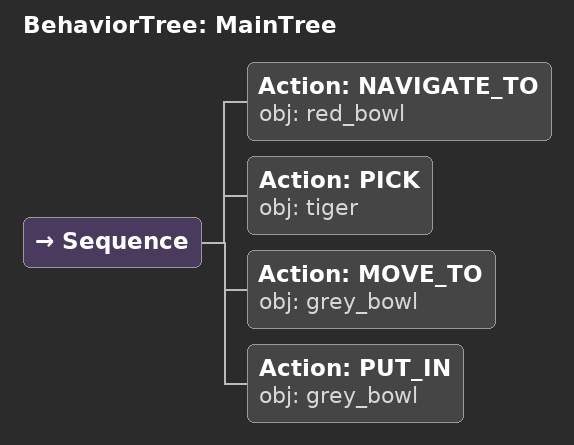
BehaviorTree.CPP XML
<root main_tree_to_execute="MainTree">
  <BehaviorTree ID="MainTree">
    <Sequence>
      <!-- Navigate to red_bowl -->
      <Action ID="NAVIGATE_TO" obj="red_bowl" />
      <!-- Pick tiger -->
      <Action ID="PICK" obj="tiger" />
      <!-- Move to grey_bowl -->
      <Action ID="MOVE_TO" obj="grey_bowl" />
      <!-- Put in grey_bowl -->
      <Action ID="PUT_IN" obj="grey_bowl" />
    </Sequence>
  </BehaviorTree>
</root>
